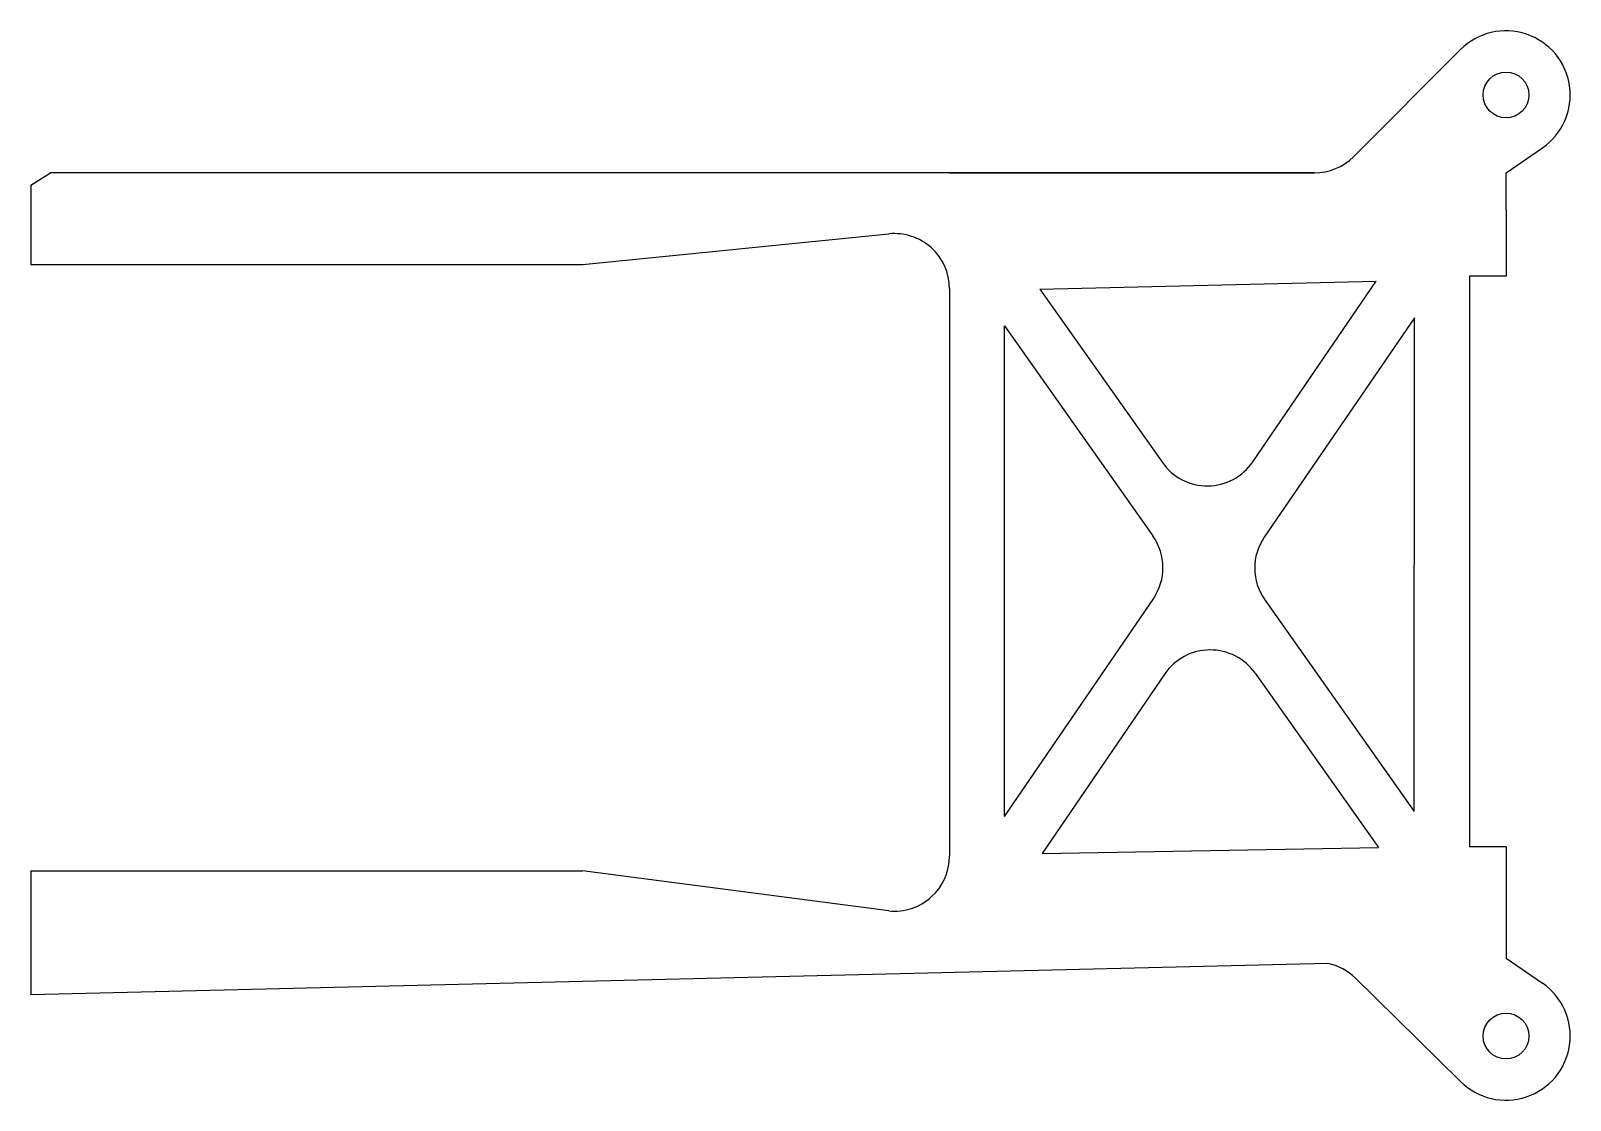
# Model space of a CAD drawing. Header units: millimetres. Extents: x 1223.6 to 1307.5, y 827.3 to 885.7.
import ezdxf

# ---------------------------------------------------------------- set-up
doc = ezdxf.new("R2010")
doc.units = ezdxf.units.MM

msp = doc.modelspace()

# ---------------------------------------------------------------- linework, layer by layer
for p, q in [((1301.534, 884.626), (1295.688, 878.78)), ((1301.534, 884.626), (1301.534, 884.626)), ((1301.534, 884.626), (1301.534, 884.626)), ((1301.534, 884.626), (1301.534, 884.626)), ((1301.534, 884.626), (1301.534, 884.626)), ((1301.534, 884.626), (1301.534, 884.626)), ((1301.534, 884.626), (1301.534, 884.626)), ((1301.534, 884.626), (1301.534, 884.626)), ((1301.534, 884.626), (1301.534, 884.626)), ((1301.534, 884.626), (1301.534, 884.626)), ((1301.534, 884.626), (1301.534, 884.626)), ((1306.484, 884.626), (1306.484, 884.626)), ((1306.484, 884.626), (1306.484, 884.626)), ((1306.484, 884.626), (1306.484, 884.626)), ((1306.484, 884.626), (1306.484, 884.626)), ((1306.484, 884.626), (1306.484, 884.626)), ((1306.484, 884.626), (1306.484, 884.626)), ((1306.484, 884.626), (1306.484, 884.626)), ((1306.484, 884.626), (1306.484, 884.626)), ((1306.484, 884.626), (1306.484, 884.626)), ((1306.484, 884.626), (1306.484, 884.626)), ((1306.484, 884.626), (1306.484, 884.626)), ((1306.484, 884.626), (1306.484, 884.626)), ((1306.484, 884.626), (1306.484, 884.626)), ((1306.484, 884.626), (1306.484, 884.626)), ((1306.484, 884.626), (1306.484, 884.626)), ((1306.484, 884.626), (1306.484, 884.626)), ((1306.484, 884.626), (1306.484, 884.626)), ((1306.484, 884.626), (1306.484, 884.626)), ((1306.484, 884.626), (1306.484, 884.626)), ((1306.484, 884.626), (1306.484, 884.626)), ((1304.009, 877.901), (1305.995, 879.269)), ((1223.567, 877.232), (1224.634, 877.901)), ((1223.567, 877.232), (1223.567, 872.901)), ((1293.567, 877.901), (1224.634, 877.901)), ((1273.66, 877.901), (1254.727, 877.901)), ((1273.66, 877.901), (1293.567, 877.901)), ((1304.009, 877.901), (1304.009, 877.901)), ((1304.009, 877.901), (1304.009, 877.901)), ((1304.009, 875.901), (1304.009, 877.901)), ((1304.009, 877.901), (1304.009, 877.901)), ((1304.009, 877.901), (1304.009, 877.901)), ((1304.009, 877.901), (1304.009, 877.901)), ((1304.009, 877.901), (1304.009, 877.901)), ((1304.009, 875.901), (1304.009, 872.271)), ((1253.66, 872.901), (1270.361, 874.571)), ((1223.567, 872.901), (1253.66, 872.901)), ((1304.009, 872.271), (1302.009, 872.271)), ((1302.009, 872.271), (1302.009, 841.135)), ((1273.66, 871.586), (1273.66, 840.618)), ((1278.581, 871.557), (1296.932, 871.988)), ((1278.581, 871.557), (1285.27, 862.092)), ((1290.197, 862.131), (1296.932, 871.988)), ((1299.011, 869.989), (1290.829, 858.03)), ((1299.009, 843.065), (1299.011, 869.989)), ((1276.66, 842.781), (1276.66, 869.558)), ((1276.66, 869.558), (1284.754, 858.089)), ((1276.66, 842.781), (1284.78, 854.666)), ((1290.855, 854.605), (1299.009, 843.065)), ((1285.402, 850.563), (1278.712, 840.764)), ((1290.329, 850.603), (1297.061, 841.083)), ((1304.009, 841.135), (1302.009, 841.135)), ((1304.009, 841.135), (1304.009, 837.054)), ((1278.712, 840.764), (1297.061, 841.083)), ((1223.567, 839.821), (1223.567, 834.821)), ((1223.567, 839.821), (1253.66, 839.821)), ((1223.567, 839.821), (1223.567, 833.049)), ((1270.355, 837.634), (1253.66, 839.821)), ((1304.009, 837.054), (1304.009, 835.054)), ((1304.009, 835.054), (1305.995, 833.686)), ((1300.314, 829.525), (1295.795, 833.957)), ((1300.314, 829.525), (1301.534, 828.329))]:
    msp.add_line(p, q)
msp.add_lwpolyline([(1294.298, 834.765), (1223.567, 833.049)])
for centre in [(1304.009, 882.151), (1304.009, 882.151), (1304.009, 882.151), (1304.009, 882.151), (1304.009, 830.804), (1304.009, 830.804), (1304.009, 830.804), (1304.009, 830.804)]:
    msp.add_circle(centre, 1.25)
for centre, radius, start, end in [((1304.009, 882.151), 3.5, 304.56022, 135.00001), ((1293.567, 880.901), 3, 270, 315), ((1270.66, 871.586), 3, 0, 95.71059), ((1287.72, 863.823), 3, 215.24825, 325.65798), ((1282.303, 856.359), 3, 325.65792, 35.21036), ((1293.305, 856.336), 3, 145.62097, 215.24825), ((1287.879, 848.871), 3, 35.26767, 145.67739), ((1270.66, 840.618), 3, 264.16507, 0), ((1293.719, 831.904), 2.92, 44.67679, 78.55915), ((1304.009, 830.804), 3.5, 225, 55.43969)]:
    msp.add_arc(centre, radius, start, end)

doc.saveas('drawing.dxf')
